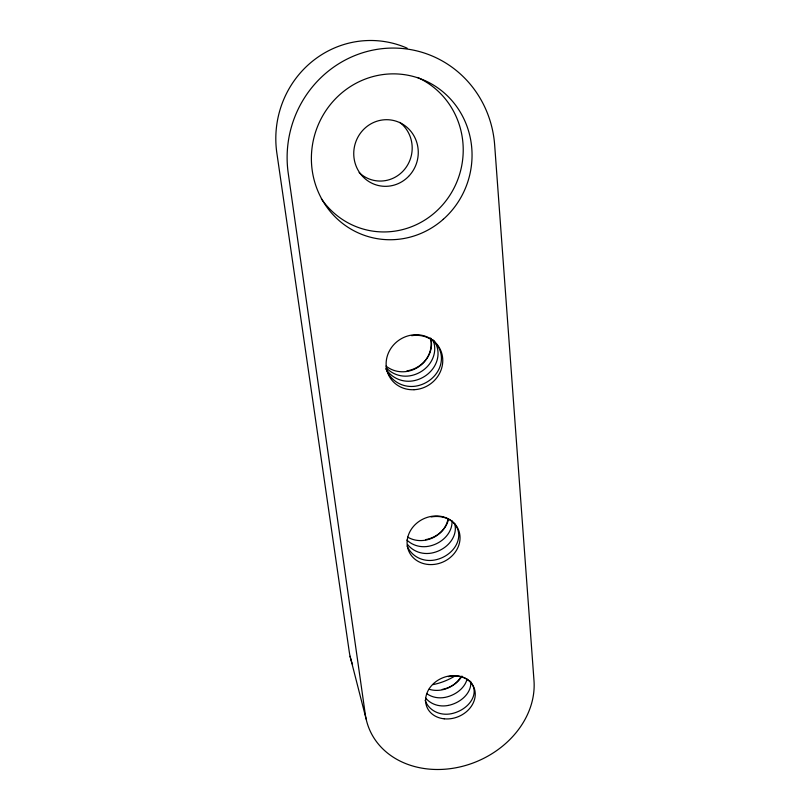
<?xml version="1.0" encoding="UTF-8"?>
<svg xmlns="http://www.w3.org/2000/svg" width="810" height="810" viewBox="0 0 810 810"><rect width="100%" height="100%" fill="white"/><g stroke="black" fill="none" stroke-linecap="round" stroke-linejoin="round"><path stroke-width="1.21" d="M350.082 656.272L366.14 719.077M352.532 664.413A79.593 67.24 -22.5 0 1 349.302 652.06L276.848 153.029A97.18 93.757 -81.4 0 1 312.518 61.195A97.18 93.757 -81.4 0 1 407.096 48.154M455.706 675.53A57.287 48.397 -22.5 0 1 432.935 684.622M417.545 77.456A80.747 77.811 -75.8 0 1 445.206 201.771A80.747 77.811 -75.8 0 1 321.347 198.754M430.636 338.681A27.601 25.96 -32.7 0 1 417.575 367.497A27.601 25.96 -32.7 0 1 386.046 366.09M448.102 518.633A25.93 22.933 -24.9 0 1 407.703 537.111M461.072 676.471A24.482 20.382 -22.7 0 1 429.108 689.239M399.765 122.34A32.582 31.418 -77.4 0 1 404.737 169.168A32.582 31.418 -77.4 0 1 359.144 172.56M448.446 676.633A25.1 18.296 -19.5 0 1 474.123 690.302A25.1 18.296 -19.5 0 1 451.312 713.721A24.999 22.467 -28.6 0 1 425.098 700.285M461.953 676.087A24.27 17.972 -19.4 0 1 442.25 689.442M448.224 705.439A24.715 22.265 -28.6 0 1 425.746 698.159M427.072 693.866A24.442 22.062 -28.6 0 0 445.206 697.349A24.543 18.083 -19.5 0 0 467.036 679.215M470.65 681.281A24.816 18.195 -19.5 0 1 448.224 705.449M448.345 519.767A25.717 20.817 -20.8 0 1 425.574 539.663M431.143 516.942A26.649 21.313 -20.9 0 1 458.683 533.8A26.649 21.313 -20.9 0 1 434.585 560.044A26.497 24.786 -32.2 0 1 407.167 546.062M407.551 544.502A26.183 24.533 -32.2 0 0 431.507 553.088A26.335 21.141 -20.9 0 0 454.582 523.422M406.863 540.037A25.869 24.29 -32.2 0 0 428.5 546.294A26.021 20.979 -20.9 0 0 452 520.81M430.647 338.003A27.368 24.239 -24.9 0 1 406.944 370.889M411.683 335.674A28.441 24.958 -25 0 1 441.359 356.481A28.441 24.958 -25 0 1 415.834 386.127A28.269 27.469 -48 0 1 385.843 368.236M386.178 369.35A27.915 27.155 -48.7 0 0 412.796 380.913A28.077 24.715 -24.9 0 0 433.755 340.372M386.704 368.317A27.56 26.841 -49.4 0 0 409.83 375.84A27.712 24.472 -24.9 0 0 432.813 339.714M365.33 714.582L288.218 173.097A107.608 103.599 -73.8 0 1 379.576 48.985A107.608 103.599 -73.8 0 1 494.667 145.091L533.992 680.633A86.872 71.422 -22.8 0 1 457.194 767.526A86.872 71.422 -22.8 0 1 365.33 714.582M443.303 219.277A83.187 80.089 -73.6 0 0 419.256 78.317A83.187 80.089 -73.6 0 0 312.589 172.814A83.187 80.089 -73.6 0 0 443.303 219.277M414.031 389.711A28.856 26.943 -32.4 0 0 439.172 347.368A28.856 26.943 -32.4 0 0 390.116 349.636A28.856 26.943 -32.4 0 0 414.031 389.711M428.692 564.509A27.034 23.672 -25 0 0 458.531 529.912A27.034 23.672 -25 0 0 413.464 526.419A27.034 23.672 -25 0 0 428.692 564.509M444.214 718.814A25.474 20.938 -22.9 0 0 474.356 688.611A25.474 20.938 -22.9 0 0 432.702 684.399A25.474 20.938 -22.9 0 0 444.214 718.814M408.574 176.408A33.392 32.187 -75.6 0 0 394.693 120.771A33.392 32.187 -75.6 0 0 354.76 161.879A33.392 32.187 -75.6 0 0 408.574 176.408"/></g></svg>
